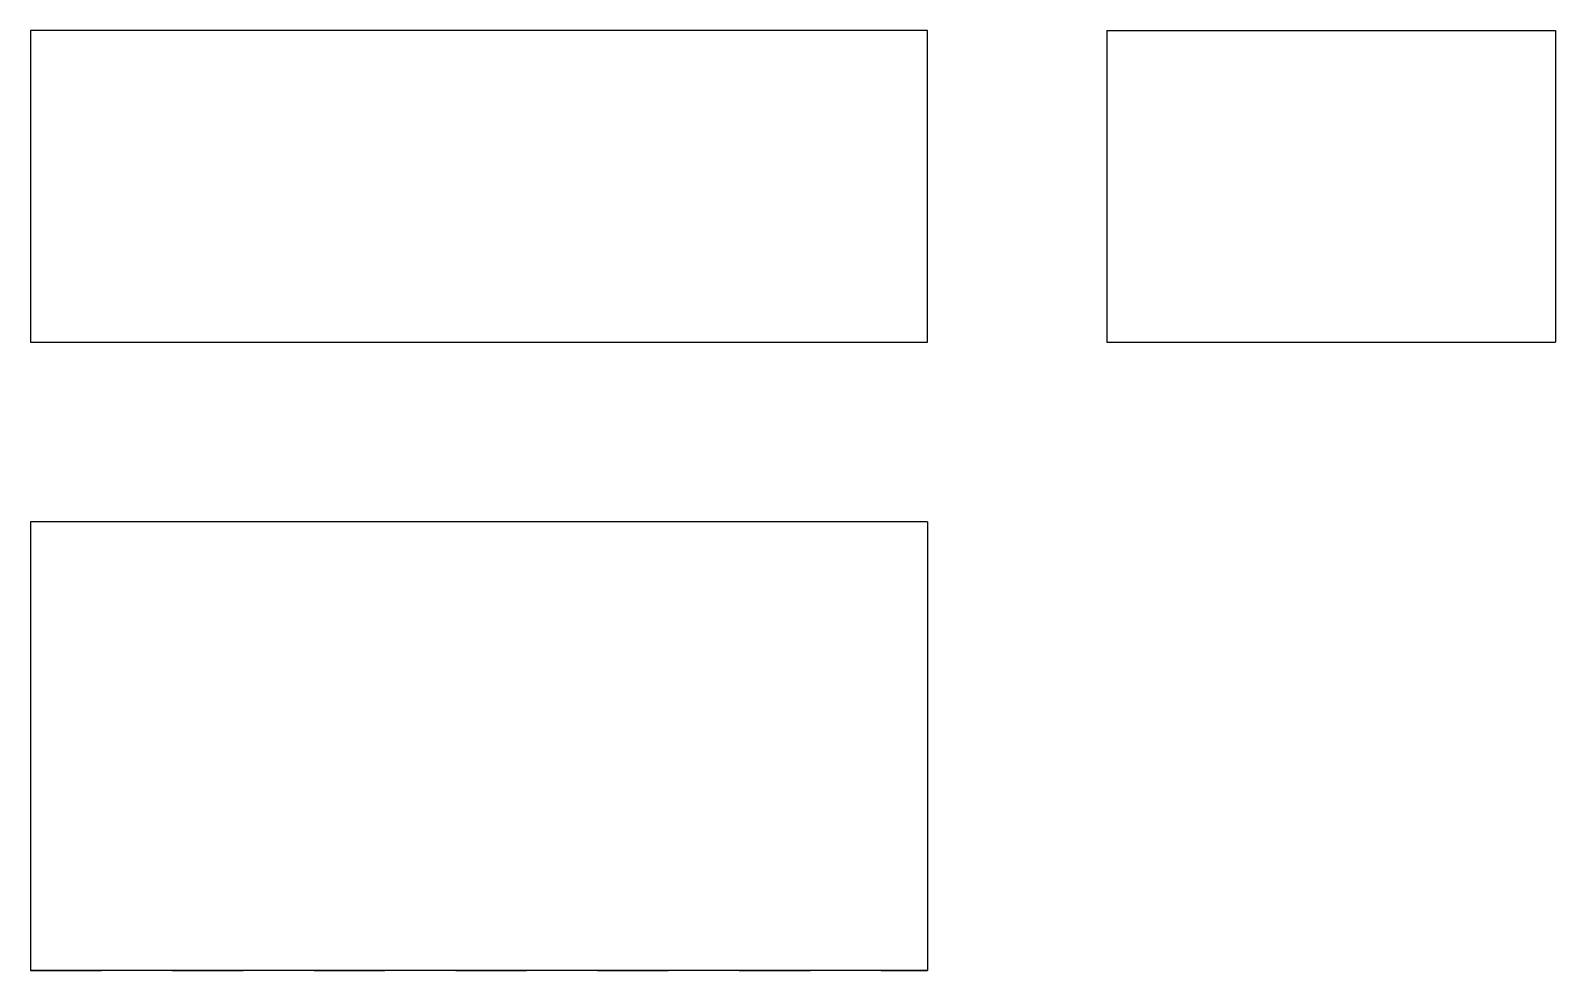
# Model space of a CAD drawing. Extents: x 0 to 2.15, y 0 to 1.33.
import ezdxf

# ---------------------------------------------------------------- set-up
doc = ezdxf.new("R2010")
doc.units = 0
doc.linetypes.add('HIDDEN', pattern=[0.063282, 0.042209, -0.021073])
for name, color, linetype in [('FRONT', 7, 'CONTINUOUS'), ('LEFT', 7, 'CONTINUOUS'), ('TOP', 7, 'CONTINUOUS'), ('TOP_HID', 7, 'HIDDEN')]:
    doc.layers.add(name, color=color, linetype=linetype)

msp = doc.modelspace()

# ---------------------------------------------------------------- linework, layer by layer
at = {"layer": 'FRONT'}
for p, q in [((1.265625, 1.325576), (0, 1.325576)), ((0, 1.325576), (0, 0.885938)), ((1.265625, 0.885938), (1.265625, 1.325576)), ((0, 0.885938), (1.265625, 0.885938))]:
    msp.add_line(p, q, dxfattribs=at)
at = {"layer": 'LEFT'}
for p, q in [((1.51875, 1.325576), (2.151562, 1.325576)), ((1.51875, 1.325576), (1.51875, 0.885938)), ((2.151562, 1.325576), (2.151562, 0.885938)), ((1.51875, 0.885938), (2.151562, 0.885938))]:
    msp.add_line(p, q, dxfattribs=at)
at = {"layer": 'TOP'}
for p, q in [((0, 0.632813), (0, 0)), ((1.265625, 0.632813), (0, 0.632813)), ((1.265625, 0.632813), (1.265625, 0)), ((1.265625, 0), (0, 0))]:
    msp.add_line(p, q, dxfattribs=at)
at = {"layer": 'TOP_HID', "linetype": 'HIDDEN'}
msp.add_line((0, 0), (1.265625, 0), dxfattribs=at)

doc.saveas('drawing.dxf')
